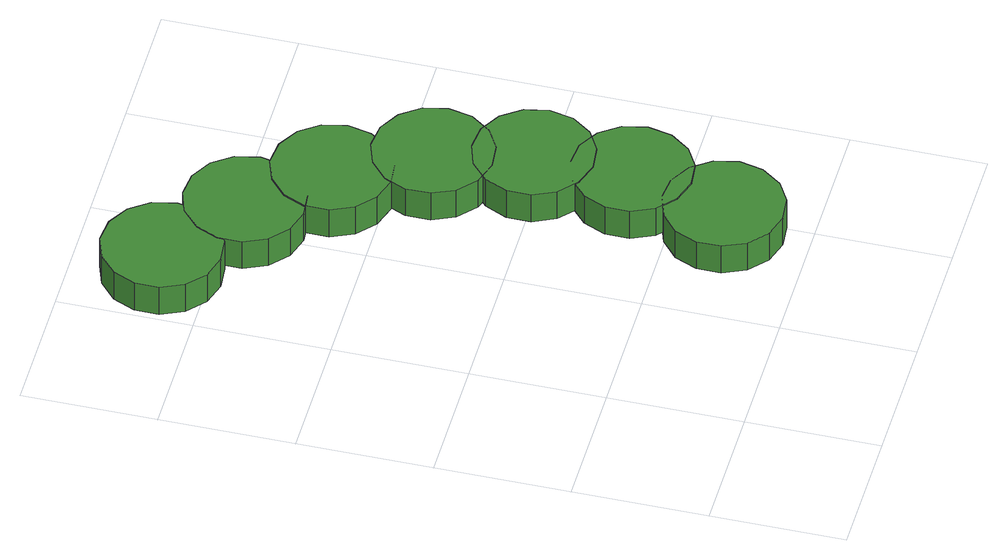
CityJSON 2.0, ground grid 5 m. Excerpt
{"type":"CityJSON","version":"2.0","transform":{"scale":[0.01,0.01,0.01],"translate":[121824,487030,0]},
"CityObjects":{
"tree1":{"type":"SolitaryVegetationObject","attributes":{"function":"something"},"geometry":[{"type":"MultiSurface","lod":"1","boundaries":[[[0,1,2,3,4,5,6,7,8,9,10,11,12,13,14]],[[15,16,17,18,19,20,21,22,23,24,25,26,27,28,29]],[[0,29,28,1]],[[1,28,27,2]],[[2,27,26,3]],[[3,26,25,4]],[[4,25,24,5]],[[5,24,23,6]],[[6,23,22,7]],[[7,22,21,8]],[[8,21,20,9]],[[9,20,19,10]],[[10,19,18,11]],[[11,18,17,12]],[[12,17,16,13]],[[13,16,15,14]],[[14,15,29,0]]]}]},
"tree2":{"type":"SolitaryVegetationObject","attributes":{"function":"something"},"geometry":[{"type":"MultiSurface","lod":"1","boundaries":[[[30,31,32,33,34,35,36,37,38,39,40,41,42,43,44]],[[45,46,47,48,49,50,51,52,53,54,55,56,57,58,59]],[[30,59,58,31]],[[31,58,57,32]],[[32,57,56,33]],[[33,56,55,34]],[[34,55,54,35]],[[35,54,53,36]],[[36,53,52,37]],[[37,52,51,38]],[[38,51,50,39]],[[39,50,49,40]],[[40,49,48,41]],[[41,48,47,42]],[[42,47,46,43]],[[43,46,45,44]],[[44,45,59,30]]]}]},
"tree3":{"type":"SolitaryVegetationObject","attributes":{"function":"something"},"geometry":[{"type":"MultiSurface","lod":"1","boundaries":[[[60,61,62,63,64,65,66,67,68,69,70,71,72,73,74]],[[75,76,77,78,79,80,81,82,83,84,85,86,87,88,89]],[[60,89,88,61]],[[61,88,87,62]],[[62,87,86,63]],[[63,86,85,64]],[[64,85,84,65]],[[65,84,83,66]],[[66,83,82,67]],[[67,82,81,68]],[[68,81,80,69]],[[69,80,79,70]],[[70,79,78,71]],[[71,78,77,72]],[[72,77,76,73]],[[73,76,75,74]],[[74,75,89,60]]]}]},
"tree4":{"type":"SolitaryVegetationObject","attributes":{"function":"something"},"geometry":[{"type":"MultiSurface","lod":"1","boundaries":[[[90,91,92,93,94,95,96,97,98,99,100,101,102,103,104]],[[105,106,107,108,109,110,111,112,113,114,115,116,117,118,119]],[[90,119,118,91]],[[91,118,117,92]],[[92,117,116,93]],[[93,116,115,94]],[[94,115,114,95]],[[95,114,113,96]],[[96,113,112,97]],[[97,112,111,98]],[[98,111,110,99]],[[99,110,109,100]],[[100,109,108,101]],[[101,108,107,102]],[[102,107,106,103]],[[103,106,105,104]],[[104,105,119,90]]]}]},
"tree5":{"type":"SolitaryVegetationObject","attributes":{"function":"something"},"geometry":[{"type":"MultiSurface","lod":"1","boundaries":[[[120,121,122,123,124,125,126,127,128,129,130,131,132,133,134]],[[135,136,137,138,139,140,141,142,143,144,145,146,147,148,149]],[[120,149,148,121]],[[121,148,147,122]],[[122,147,146,123]],[[123,146,145,124]],[[124,145,144,125]],[[125,144,143,126]],[[126,143,142,127]],[[127,142,141,128]],[[128,141,140,129]],[[129,140,139,130]],[[130,139,138,131]],[[131,138,137,132]],[[132,137,136,133]],[[133,136,135,134]],[[134,135,149,120]]]}]},
"tree6":{"type":"SolitaryVegetationObject","attributes":{"function":"something"},"geometry":[{"type":"MultiSurface","lod":"1","boundaries":[[[150,151,152,153,154,155,156,157,158,159,160,161,162,163,164]],[[165,166,167,168,169,170,171,172,173,174,175,176,177,178,179]],[[150,179,178,151]],[[151,178,177,152]],[[152,177,176,153]],[[153,176,175,154]],[[154,175,174,155]],[[155,174,173,156]],[[156,173,172,157]],[[157,172,171,158]],[[158,171,170,159]],[[159,170,169,160]],[[160,169,168,161]],[[161,168,167,162]],[[162,167,166,163]],[[163,166,165,164]],[[164,165,179,150]]]}]},
"tree7":{"type":"SolitaryVegetationObject","attributes":{"function":"something"},"geometry":[{"type":"MultiSurface","lod":"1","boundaries":[[[180,181,182,183,184,185,186,187,188,189,190,191,192,193,194]],[[195,196,197,198,199,200,201,202,203,204,205,206,207,208,209]],[[180,209,208,181]],[[181,208,207,182]],[[182,207,206,183]],[[183,206,205,184]],[[184,205,204,185]],[[185,204,203,186]],[[186,203,202,187]],[[187,202,201,188]],[[188,201,200,189]],[[189,200,199,190]],[[190,199,198,191]],[[191,198,197,192]],[[192,197,196,193]],[[193,196,195,194]],[[194,195,209,180]]]}]}
},
"vertices":[
[467,2176,157],[447,2266,157],[393,2340,157],[314,2386,157],[222,2396,157],[135,2367,157],[66,2306,157],[29,2222,157],[29,2130,157],[66,2046,157],[135,1984,157],[222,1956,157],[314,1965,157],[393,2011,157],[447,2086,157],[447,2086,28],[393,2011,28],[314,1965,28],[222,1956,28],[135,1984,28],[66,2046,28],[29,2130,28],[29,2222,28],[66,2306,28],[135,2367,28],[222,2396,28],[314,2386,28],[393,2340,28],[447,2266,28],[467,2176,28],
[1156,313,164],[1136,403,164],[1082,477,164],[1003,523,164],[911,533,164],[824,504,164],[755,443,164],[718,359,164],[718,267,164],[755,183,164],[824,121,164],[911,93,164],[1003,102,164],[1082,148,164],[1136,223,164],[1136,223,35],[1082,148,35],[1003,102,35],[911,93,35],[824,121,35],[755,183,35],[718,267,35],[718,359,35],[755,443,35],[824,504,35],[911,533,35],[1003,523,35],[1082,477,35],[1136,403,35],[1156,313,35],
[765,1951,160],[746,2041,160],[692,2116,160],[612,2162,160],[520,2171,160],[433,2143,160],[364,2081,160],[327,1997,160],[327,1905,160],[364,1821,160],[433,1759,160],[520,1731,160],[612,1741,160],[692,1787,160],[746,1861,160],[746,1861,31],[692,1787,31],[612,1741,31],[520,1731,31],[433,1759,31],[364,1821,31],[327,1905,31],[327,1997,31],[364,2081,31],[433,2143,31],[520,2171,31],[612,2162,31],[692,2116,31],[746,2041,31],[765,1951,31],
[1246,668,166],[1227,758,166],[1173,833,166],[1094,879,166],[1002,888,166],[915,860,166],[846,798,166],[809,714,166],[809,622,166],[846,538,166],[915,477,166],[1002,448,166],[1094,458,166],[1173,504,166],[1227,578,166],[1227,578,37],[1173,504,37],[1094,458,37],[1002,448,37],[915,477,37],[846,538,37],[809,622,37],[809,714,37],[846,798,37],[915,860,37],[1002,888,37],[1094,879,37],[1173,833,37],[1227,758,37],[1246,668,37],
[995,1694,164],[975,1784,164],[921,1858,164],[842,1904,164],[750,1914,164],[663,1885,164],[594,1824,164],[557,1740,164],[557,1648,164],[594,1564,164],[663,1502,164],[750,1474,164],[842,1483,164],[921,1529,164],[975,1604,164],[975,1604,35],[921,1529,35],[842,1483,35],[750,1474,35],[663,1502,35],[594,1564,35],[557,1648,35],[557,1740,35],[594,1824,35],[663,1885,35],[750,1914,35],[842,1904,35],[921,1858,35],[975,1784,35],[995,1694,35],
[1242,1024,168],[1223,1114,168],[1169,1189,168],[1089,1235,168],[998,1244,168],[910,1216,168],[842,1154,168],[804,1070,168],[804,978,168],[842,894,168],[910,833,168],[998,804,168],[1089,814,168],[1169,860,168],[1223,934,168],[1223,934,39],[1169,860,39],[1089,814,39],[998,804,39],[910,833,39],[842,894,39],[804,978,39],[804,1070,39],[842,1154,39],[910,1216,39],[998,1244,39],[1089,1235,39],[1169,1189,39],[1223,1114,39],[1242,1024,39],
[1163,1370,168],[1144,1460,168],[1089,1534,168],[1010,1580,168],[918,1590,168],[831,1561,168],[762,1500,168],[725,1416,168],[725,1324,168],[762,1240,168],[831,1178,168],[918,1150,168],[1010,1159,168],[1089,1205,168],[1144,1280,168],[1144,1280,39],[1089,1205,39],[1010,1159,39],[918,1150,39],[831,1178,39],[762,1240,39],[725,1324,39],[725,1416,39],[762,1500,39],[831,1561,39],[918,1590,39],[1010,1580,39],[1089,1534,39],[1144,1460,39],[1163,1370,39]
]}
